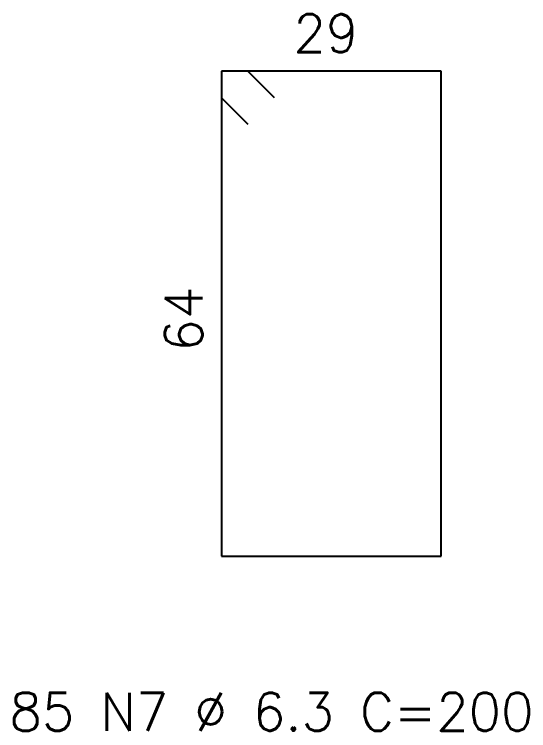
# Model space of a CAD drawing. Extents: x -2.3 to 85.7, y -1.9 to 60.6.
# Drawn here: x 59.792 to 62.509, y 10.972 to 14.752 of the extents above; entities that cross this region are included whole.
import ezdxf

# ---------------------------------------------------------------- set-up
doc = ezdxf.new("R2010")
doc.units = 0
doc.header["$MEASUREMENT"] = 0
doc.layers.add('PENA_03', color=3, linetype='CONTINUOUS')
doc.layers.add('PENA_05', color=5, linetype='CONTINUOUS')
doc.styles.get("Standard").update_dxf_attribs({"font": 'ROMANS.SHX'})

msp = doc.modelspace()

# ---------------------------------------------------------------- linework, layer by layer
at = {"layer": 'PENA_05', "linetype": 'Continuous'}
for p, q in [((61.0259, 14.4522), (60.8859, 14.4522)), ((60.8859, 14.4522), (60.8859, 11.8922)), ((62.0459, 14.4522), (60.8859, 14.4522)), ((60.8859, 14.4522), (60.8859, 14.3122)), ((61.1659, 14.3122), (61.0259, 14.4522)), ((62.0459, 11.8922), (62.0459, 14.4522)), ((60.8859, 14.3122), (61.0259, 14.1722)), ((60.8859, 11.8922), (62.0459, 11.8922))]:
    msp.add_line(p, q, dxfattribs=at)

# ---------------------------------------------------------------- texts
at = {"layer": 'PENA_03', "linetype": 'Continuous'}
for s, p in [('29', (61.2659, 14.5522)), ('85 N7 %%c 6.3 C=200', (59.7659, 10.9722))]:
    msp.add_text(s, height=0.2, dxfattribs=at).set_placement(p)
msp.add_text('64', height=0.2, rotation=90, dxfattribs=at).set_placement((60.7859, 12.9722))

doc.saveas('drawing.dxf')
